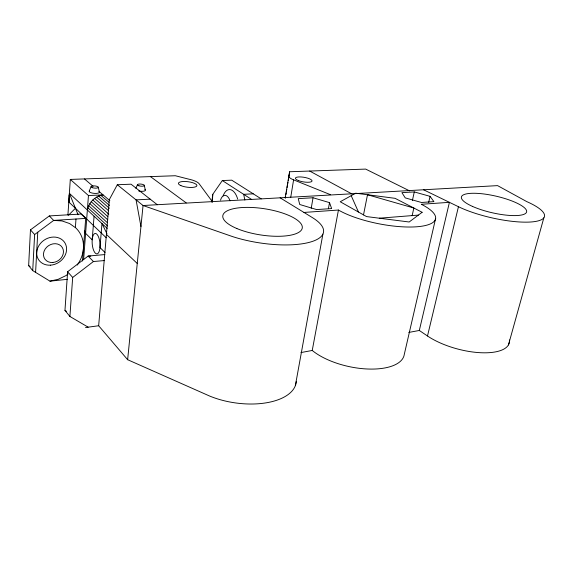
<?xml version="1.0" encoding="UTF-8"?>
<svg xmlns="http://www.w3.org/2000/svg" width="573" height="573" viewBox="0 0 573 573"><rect width="100%" height="100%" fill="white"/><g stroke="black" fill="none" stroke-linecap="round" stroke-linejoin="round"><path stroke-width="0.86" d="M107.201 228.383L69.405 193.38L69.218 202.384L68.896 200.428L70.307 179.421L175.331 175.739L188.359 179.048A16.295 4.828 7.1 0 1 199.196 183.811L212.103 201.316M67.392 279.323L49.973 281.157L32.718 270.621L28.65 265.607L30.469 229.859L49.328 215.928L81.087 214.03L85.685 218.399L82.491 260.987M32.718 270.621L34.624 234.543L30.469 229.859M37.761 232.215L35.59 272.376M212.318 202.29L212.798 194.297L222.324 180.545L231.721 180.166L261.231 198.881M67.915 215.004L69.319 194.44M296.284 381.539A57.758 28.958 8.3 0 1 209.718 396.079L127.636 359.701L98.663 325.751L88.163 327.169L69.899 316.468L64.964 310.38L67.614 271.745L88.135 256.067L104.823 254.57M75.378 227.631L75.987 219.015M69.899 316.468L72.678 277.454L67.614 271.745M83.622 259.641L88.457 195.551L70.307 179.421M94.072 216.229L92.189 239.858L84.346 232.115M98.663 325.751L109.379 199.511L117.307 184.742L131.038 184.191L157.288 204.719M127.636 359.701L143.049 205.514L117.307 184.742M211.788 202.104L212.798 194.297M285.153 197.957L289.644 171.75L365.667 169.092L409.695 190.924M285.368 198.065L285.655 196.31M285.941 194.555L286.228 192.8M286.507 191.045L286.794 189.291M287.08 187.536L287.367 185.781M287.646 184.026L287.933 182.271M288.219 180.516L288.506 178.762M288.785 177.014L289.644 171.75M290.74 197.262L293.598 179.865A14.676 4.025 9.6 0 1 288.835 175.252M311.218 208.286L313.051 197.764L329.518 202.627L331.638 208.565L316.647 209.582L299.729 204.497L298.254 198.616L313.051 197.764M295.353 385.665L322.893 234.121M328.415 208.694L329.518 202.627M300.94 352.567L312.235 350.461L338.442 210.04A55.058 15.937 11.2 0 0 416.285 226.808A55.058 15.937 11.2 0 0 421.327 204.282L449.418 202.326L419.314 330.463L408.778 332.433M363.504 214.925L367.501 194.741L413.835 208.013L412.137 215.763M412.388 200.579L414.279 191.934L430.058 196.338L433.897 201.632L421.442 202.477L405.24 197.886L401.924 192.643L414.279 191.934M428.683 202.419L430.058 196.338M435.652 218.313L404.287 354.379A51.749 22.941 12.3 0 1 367.558 369.005A51.749 22.941 12.3 0 1 312.235 350.461M87.404 210.033C88.715 202.333 95.354 195.959 103.083 194.892L88.457 195.551M509.397 339.968A48.662 19.11 15 0 1 480.647 352.717A48.662 19.11 15 0 1 427.494 335.993L458.443 206.71L423.554 189.778M508.444 344.939L543.841 217.826M89.223 191.117L91.121 186.562M135.887 188.367L137.477 184.685M68.488 215.233L75.443 208.257L106.206 237.745M68.137 273.93L66.031 275.57L58.253 279.287L49.973 281.157M72.678 277.454L93.42 261.532L104.2 260.572M34.624 234.543L53.669 220.419L85.685 218.399M85.527 327.541L88.163 327.169M379.319 218.198L418.376 215.104M303.962 212.44L338.442 210.04M150.176 199.153L136.073 199.884L140.951 226.514M253.259 193.824L243.668 194.319L244.843 200.027M90.792 256.167L88.135 256.067L93.42 261.532M293.598 179.865L330.521 194.705M309.685 171.048L352.037 194.025M64.964 310.38L66.475 311.268M280.111 197.821L312.335 217.568A61.941 20.427 8.8 0 1 307.859 242.708A61.941 20.427 8.8 0 1 232.273 236.499L143.049 205.514L497.572 185.623L526.788 201.624A51.527 13.136 12.9 0 1 531.157 221.973A51.527 13.136 12.9 0 1 458.443 206.71M28.65 265.607L30.14 266.517M222.324 180.545L251.568 199.425M419.314 330.463L427.494 335.993M150.434 176.606L186.239 202.899M69.204 196.03L69.226 195.5M84.482 178.948L93.113 186.354M99.093 191.475L109.858 200.7M100.862 195.343L108.97 202.333M98.685 196.095L109.45 205.449M96.586 197.126L109.328 208.278M94.617 198.423L108.648 210.807M92.812 199.963L108.791 214.18M91.214 201.71L107.796 216.594M89.846 203.63L107.703 219.788M88.743 205.686L107.201 222.532M87.92 207.834L107.652 225.977M106.42 234.436L137.255 263.465M68.789 201.983L75.443 208.257M105.017 252.507L99.981 247.543L101.973 223.556L106.979 233.841M49.328 215.928L53.669 220.419L62.027 220.942L69.577 223.527L75.822 227.947A33.857 28.879 -33.7 0 1 77.248 265.084M351.206 195.68L358.462 212.031M69.405 193.38L78.064 214.739M84.632 230.933L85.613 233.361M98.255 187.185L99.394 191.998M144.289 185.28L145.277 189.935M99.065 191.568A5.15 1.597 5.1 0 1 94.223 193.373A5.15 1.597 5.1 0 1 89.596 190.752M144.905 189.52A4.928 1.511 6.1 0 1 144.038 191.11A4.928 1.511 6.1 0 1 138.723 190.988M223.119 195.923A16.603 8.509 86.3 0 1 237.673 199.024M220.512 200.149A11.109 5.637 86.3 0 1 230.074 200.837M422.129 212.297L409.165 221.995L366.527 216.58L340.226 201.753L355.69 193.201L395.076 198.33L422.129 212.297M472.618 206.466A33.463 8.523 12.9 0 0 526.071 212.948A33.463 8.523 12.9 0 0 483.275 193.903A33.463 8.523 12.9 0 0 472.618 206.466M92.54 237.415A10.271 3.889 85.1 0 0 96.321 253.81A10.271 3.889 85.1 0 0 99.408 239.765A10.271 3.889 85.1 0 0 92.54 237.415M236.857 228.527A40.203 13.243 8.8 0 0 301.692 229.594A40.203 13.243 8.8 0 0 249.062 207.397A40.203 13.243 8.8 0 0 236.857 228.527M138.917 185.788A3.459 1.046 6.2 0 0 144.324 185.559A3.459 1.046 6.2 0 0 139.461 184.033A3.459 1.046 6.2 0 0 138.917 185.788M92.461 187.708A3.617 1.103 5.2 0 0 98.248 187.471A3.617 1.103 5.2 0 0 93.342 185.881A3.617 1.103 5.2 0 0 92.461 187.708M298.433 180.588A8.43 2.321 9.6 0 0 311.934 181.269A8.43 2.321 9.6 0 0 300.825 176.942A8.43 2.321 9.6 0 0 298.433 180.588M180.882 185.595A9.326 2.779 7.2 0 0 196.51 186.304A9.326 2.779 7.2 0 0 185.566 181.505A9.326 2.779 7.2 0 0 180.882 185.595M50.632 265.156A15.621 13.322 -33.7 0 0 65.071 243.153A15.621 13.322 -33.7 0 0 39.236 245.072A15.621 13.322 -33.7 0 0 50.632 265.156M52.809 262.491A10.457 8.903 -33.9 0 0 62.428 247.729A10.457 8.903 -33.9 0 0 45.145 249.097A10.457 8.903 -33.9 0 0 52.809 262.491"/></g></svg>
